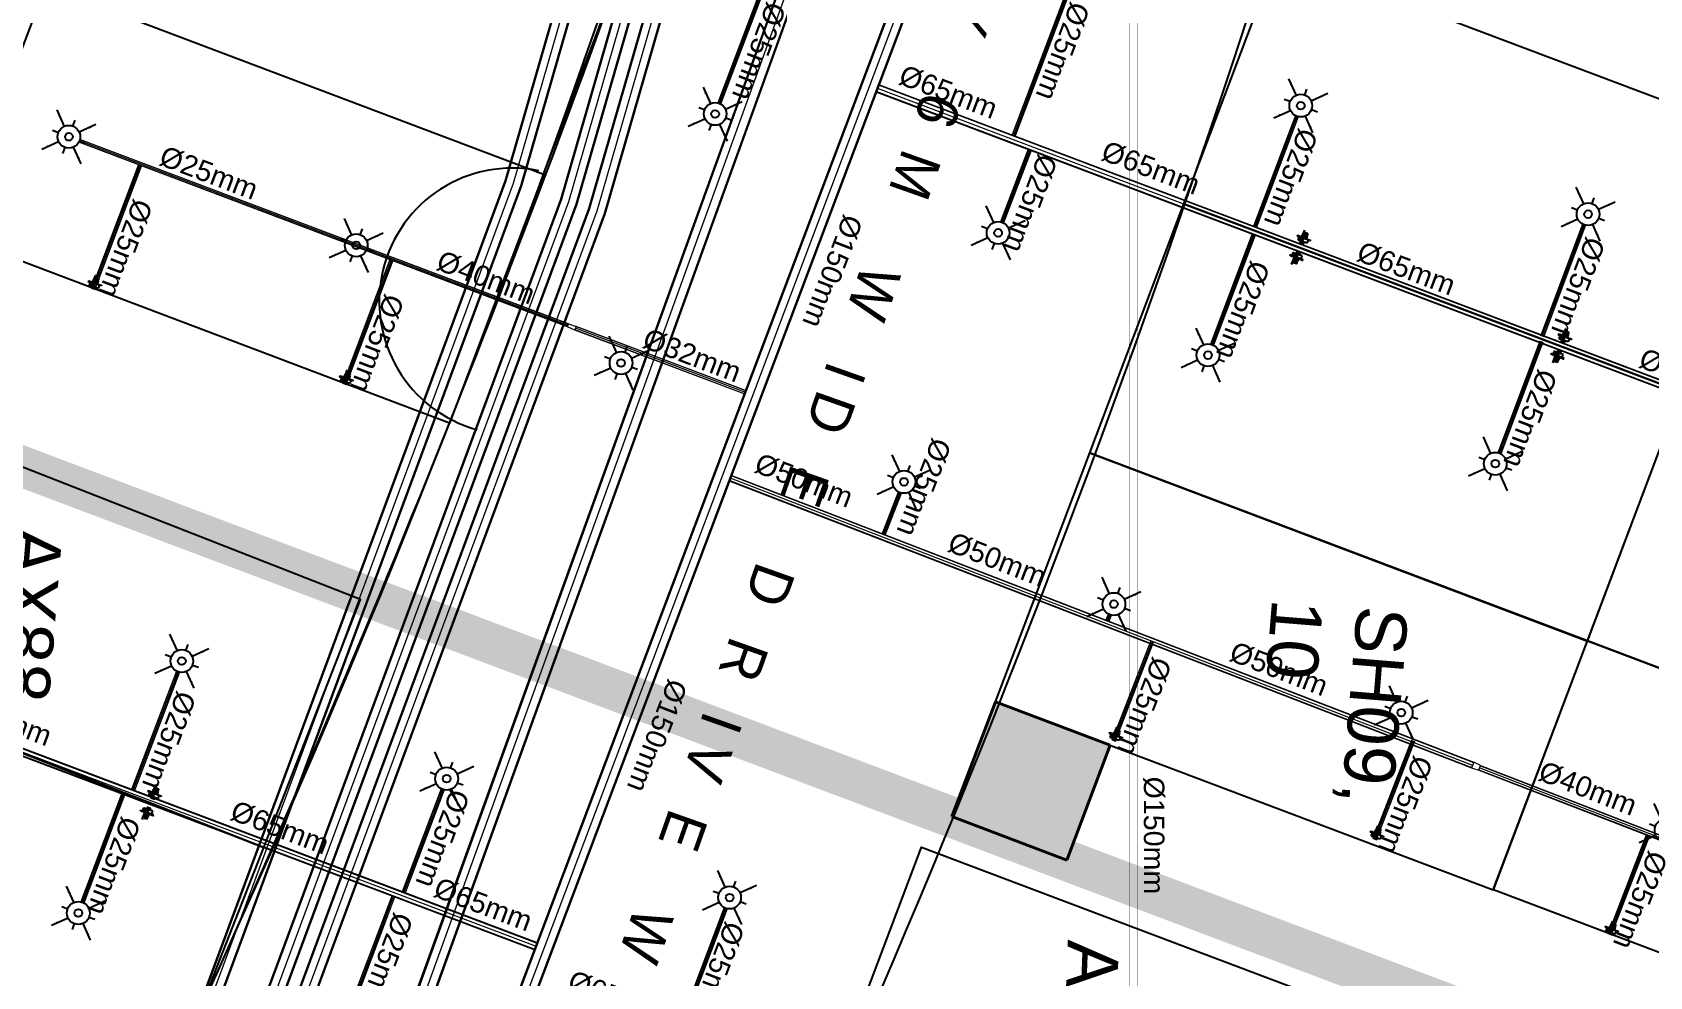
# Model space of a CAD drawing. Header units: inches. Extents: x 257070 to 799932, y -17980 to 269260.
# Drawn here: x 290847 to 306645, y 90277 to 99499 of the extents above; entities that cross this region are included whole.
import ezdxf

# ---------------------------------------------------------------- set-up
doc = ezdxf.new("R2010")
doc.units = ezdxf.units.IN
doc.header["$MEASUREMENT"] = 0
doc.linetypes.add('Basement 1floor plan$0$CENTERX2', pattern=[4, 2.5, -0.5, 0.5, -0.5])
doc.layers.add('0-AES-F-HYDRANT PIPE', color=7, linetype='Continuous', lineweight=15, true_color=0xf57247)
for name, color, linetype in [('0-AES-F-SPRINKLER', 10, 'Continuous'), ('0-aes-water curtan pipe', 200, 'Continuous'), ('basement1_AP$0$A-_ROAD----_E-_-', 2, 'Continuous'), ('RETAIL', 40, 'Continuous')]:
    doc.layers.add(name, color=color, linetype=linetype)
for name, color, linetype, lineweight in [('0-AES-F-SPRINKLER PIPE', 10, 'Continuous', 15), ('E--CONCRETE-4', 4, 'Continuous', 40), ('E--CONCRETE-SHADE', 253, 'Continuous', 20), ('M--TILING-2', 252, 'Continuous', 18), ('TEXT', 7, 'Continuous', 0)]:
    doc.layers.add(name, color=color, linetype=linetype, lineweight=lineweight)
doc.layers.add('A', color=7, linetype='Continuous', true_color=0x469d8b)
doc.layers.add('CORE -E', color=7, linetype='Continuous', true_color=0x642d8b)
doc.styles.get("Standard").update_dxf_attribs({"font": 'arial.ttf'})
doc.styles.add('TEXT style 175', font='GOTHIC.TTF')
doc.dimstyles.new('ISO-25', dxfattribs={"dimtxt": 2.5, "dimasz": 2.5, "dimexe": 1.25, "dimexo": 0.625, "dimtad": 1, "dimtxsty": 'Standard', "dimcen": 2.5, "dimadec": 0, "dimazin": 0, "dimtfac": 1, "dimtmove": 0, "dimatfit": 3, "dimfxl": 1, "dimarcsym": 0})

# ---------------------------------------------------------------- blocks, each defined once
blk = doc.blocks.new('car park std')
at = {"layer": 'RETAIL', "color": 8}
blk.add_lwpolyline([(-240433, 1144926), (-237857, 1144574), (-237152, 1149726), (-239728, 1150078)], close=True, dxfattribs=at)
blk = doc.blocks.new('car park sahara')
at = {"layer": 'RETAIL', "color": 8}
blk.add_lwpolyline([(-92316, 1173794), (-89740, 1173441), (-89035, 1178593), (-91611, 1178946)], close=True, dxfattribs=at)
blk = doc.blocks.new('axa parking')
at = {"layer": 'RETAIL', "color": 8}
blk.add_lwpolyline([(-98837, 1157627), (-96237, 1157627), (-96237, 1162827), (-98837, 1162827)], close=True, dxfattribs=at)
blk = doc.blocks.new('A$C3CA070F1')
at = {"layer": '0-AES-F-SPRINKLER'}
h = blk.add_hatch(dxfattribs=at)
h.set_pattern_fill('ANSI31', color=3, scale=0.196883, angle=-34.2335, style=0)
h.set_pattern_definition([(100.766483, (49937.1607, 174049.7081), (1.474466316, 0.280375668), [])])
edge = h.paths.add_edge_path()
edge.add_line((-1, 85), (-1, 84))
edge.add_line((-1, 84), (-6, 84))
edge.add_ellipse((-7, 82), major_axis=(-1.42, -0.27), ratio=1, start_angle=257, end_angle=315)
edge.add_line((-8, 83), (-15, 72))
edge.add_ellipse((-12, 70), major_axis=(-4.25, -0.81), ratio=1, start_angle=-45, end_angle=45)
edge.add_line((-14, 66), (14, 47))
edge.add_line((14, 47), (13, 46))
edge.add_line((13, 46), (-15, 65))
edge.add_ellipse((-12, 70), major_axis=(-5.52, -1.05), ratio=1, start_angle=-45, end_angle=45, ccw=False)
edge.add_line((-16, 73), (-9, 84))
edge.add_ellipse((-7, 82), major_axis=(-2.69, -0.51), ratio=1, start_angle=257, end_angle=315, ccw=False)
edge.add_line((-6, 85), (-1, 85))
h = blk.add_hatch(dxfattribs=at)
h.set_pattern_fill('ANSI31', color=3, scale=0.196883, angle=-124.2335, style=0)
h.set_pattern_definition([(190.766483, (49937.1607, 174049.7081), (-0.280375668, 1.474466316), [])])
edge = h.paths.add_edge_path()
edge.add_line((-1, 54), (7, 48))
edge.add_line((7, 48), (8, 49))
edge.add_line((8, 49), (0, 55))
edge.add_ellipse((-2, 52), major_axis=(-0.69, 3.63), ratio=1, start_angle=315, end_angle=405)
edge.add_line((-6, 54), (-14, 41))
edge.add_ellipse((-11, 39), major_axis=(-0.69, 3.63), ratio=1, start_angle=45, end_angle=135)
edge.add_line((-13, 36), (-9, 33))
edge.add_ellipse((-10, 32), major_axis=(-0.27, 1.42), ratio=1, start_angle=225, end_angle=315, ccw=False)
edge.add_line((-9, 31), (-10, 30))
edge.add_line((-10, 30), (-8, 29))
edge.add_line((-8, 29), (-7, 30))
edge.add_ellipse((-10, 32), major_axis=(-3.3, -0.63), ratio=1, start_angle=135, end_angle=225)
edge.add_line((-8, 35), (-12, 38))
edge.add_ellipse((-11, 39), major_axis=(-1.75, -0.33), ratio=1, start_angle=-45, end_angle=45, ccw=False)
edge.add_line((-13, 40), (-4, 53))
edge.add_ellipse((-2, 52), major_axis=(-1.75, -0.33), ratio=1, start_angle=225, end_angle=315, ccw=False)
at = {"layer": '0-AES-F-SPRINKLER', "color": 3}
for p, q in [((-98, 39), (-97, 43)), ((-98, 38), (-98, 39)), ((-98, 39), (-98, 39)), ((-98, 39), (-98, 39)), ((-98, 37), (-98, 38)), ((-98, 38), (-98, 38)), ((-98, 38), (-98, 38)), ((-98, 38), (-98, 38)), ((-98, 38), (-98, 38)), ((-98, 38), (-98, 38)), ((-98, 38), (-98, 38)), ((-98, 38), (-98, 38)), ((-98, 38), (-98, 38)), ((-98, 38), (-98, 38)), ((-96, 37), (-98, 37)), ((-98, 37), (-98, 37)), ((-98, 37), (-98, 37)), ((-98, 37), (-98, 37)), ((-98, 37), (-98, 37)), ((-98, 37), (-98, 37)), ((-98, 37), (-98, 37)), ((-98, 37), (-98, 37)), ((-98, 37), (-98, 37)), ((-98, 37), (-98, 37)), ((-98, 37), (-98, 37)), ((-98, 37), (-98, 37)), ((-98, 37), (-98, 37)), ((-98, 37), (-98, 37)), ((-98, 37), (-98, 37)), ((-98, 37), (-98, 37)), ((-98, 37), (-98, 37)), ((-97, 37), (-98, 37)), ((-98, 37), (-98, 37)), ((-98, 37), (-98, 37)), ((-98, 37), (-98, 37)), ((-98, 37), (-98, 37)), ((-98, 37), (-98, 37)), ((-98, 37), (-98, 37)), ((-98, 37), (-98, 37)), ((-98, 37), (-98, 37)), ((-98, 37), (-98, 37)), ((-98, 37), (-98, 37)), ((-98, 37), (-98, 37)), ((-98, 37), (-98, 37)), ((-98, 37), (-98, 37)), ((-97, 45), (-79, 71)), ((-96, 40), (-97, 40)), ((-97, 40), (-97, 40)), ((-97, 40), (-97, 40)), ((-97, 40), (-97, 39)), ((-97, 39), (-97, 39)), ((-97, 39), (-97, 39)), ((-97, 39), (-97, 39)), ((-97, 39), (-97, 39)), ((-97, 39), (-97, 39)), ((-97, 39), (-97, 39)), ((-97, 39), (-97, 39)), ((-97, 39), (-97, 38)), ((-97, 38), (-97, 38)), ((-97, 38), (-97, 38)), ((-97, 38), (-97, 38)), ((-97, 38), (-97, 38)), ((-97, 38), (-97, 38)), ((-97, 38), (-97, 38)), ((-97, 38), (-97, 38)), ((-97, 38), (-97, 38)), ((-97, 38), (-97, 38)), ((-97, 38), (-97, 38)), ((-97, 38), (-97, 37)), ((-97, 37), (-97, 37)), ((-97, 37), (-97, 37)), ((-97, 37), (-97, 37)), ((-95, 46), (-96, 42)), ((-96, 42), (-96, 42)), ((-96, 42), (-96, 41)), ((-96, 41), (-96, 41)), ((-96, 41), (-96, 41)), ((-96, 41), (-96, 41)), ((-96, 41), (-96, 41)), ((-96, 41), (-96, 41)), ((-96, 41), (-96, 41)), ((-96, 41), (-96, 41)), ((-96, 41), (-96, 41)), ((-96, 41), (-96, 40)), ((-96, 40), (-96, 40)), ((-96, 40), (-96, 40)), ((-96, 40), (-96, 40)), ((-96, 40), (-96, 40)), ((-95, 37), (-96, 37)), ((-96, 37), (-96, 37)), ((-96, 37), (-96, 37)), ((-96, 37), (-96, 37)), ((-96, 37), (-96, 37)), ((-94, 38), (-95, 38)), ((-95, 38), (-95, 38)), ((-95, 38), (-95, 38)), ((-95, 38), (-95, 38)), ((-95, 38), (-95, 38)), ((-95, 38), (-95, 38)), ((-95, 38), (-95, 38)), ((-95, 38), (-95, 38)), ((-95, 38), (-95, 38)), ((-95, 38), (-95, 37)), ((-95, 37), (-95, 37)), ((-95, 37), (-95, 37)), ((-95, 37), (-95, 37)), ((-95, 37), (-95, 37)), ((-95, 37), (-95, 37)), ((-95, 37), (-95, 37)), ((-95, 37), (-95, 37)), ((-95, 37), (-95, 37)), ((-95, 37), (-95, 37)), ((-95, 37), (-95, 37)), ((-95, 37), (-95, 37)), ((-95, 37), (-95, 37)), ((-95, 37), (-95, 37)), ((-95, 37), (-95, 37)), ((-95, 37), (-95, 37)), ((-95, 37), (-95, 37)), ((-94, 88), (-93, 90)), ((-72, 73), (-94, 88)), ((-94, 43), (-94, 48)), ((-93, 43), (-94, 43)), ((-94, 43), (-94, 43)), ((-94, 43), (-94, 43)), ((-94, 43), (-94, 43)), ((-94, 43), (-94, 43)), ((-94, 43), (-94, 41)), ((-94, 43), (-94, 43)), ((-94, 43), (-94, 43)), ((-94, 43), (-94, 43)), ((-94, 43), (-94, 43)), ((-94, 43), (-94, 43)), ((-94, 43), (-94, 43)), ((-94, 43), (-94, 43)), ((-94, 43), (-94, 43)), ((-94, 43), (-94, 43)), ((-94, 43), (-94, 43)), ((-94, 43), (-94, 43)), ((-94, 41), (-94, 41)), ((-94, 41), (-94, 41)), ((-94, 41), (-94, 41)), ((-94, 41), (-94, 41)), ((-94, 41), (-94, 41)), ((-94, 41), (-94, 41)), ((-94, 41), (-94, 41)), ((-94, 41), (-94, 40)), ((-94, 40), (-94, 40)), ((-94, 40), (-94, 40)), ((-94, 40), (-94, 40)), ((-94, 40), (-94, 40)), ((-94, 40), (-94, 40)), ((-94, 40), (-94, 40)), ((-94, 40), (-94, 40)), ((-94, 40), (-94, 39)), ((-94, 39), (-94, 39)), ((-94, 39), (-94, 39)), ((-94, 39), (-94, 39)), ((-94, 39), (-94, 39)), ((-94, 39), (-94, 39)), ((-94, 39), (-94, 39)), ((-94, 39), (-94, 39)), ((-94, 39), (-94, 38)), ((-93, 90), (-59, 67)), ((-93, 47), (-93, 49)), ((-91, 47), (-93, 43)), ((-93, 46), (-93, 47)), ((-92, 46), (-93, 46)), ((-93, 46), (-93, 46)), ((-93, 46), (-93, 46)), ((-93, 46), (-93, 46)), ((-93, 46), (-93, 46)), ((-93, 46), (-93, 46)), ((-93, 46), (-93, 46)), ((-93, 46), (-93, 46)), ((-93, 46), (-93, 46)), ((-93, 46), (-93, 46)), ((-93, 46), (-93, 46)), ((-93, 46), (-93, 46)), ((-93, 46), (-93, 46)), ((-93, 46), (-93, 46)), ((-93, 46), (-93, 46)), ((-93, 46), (-93, 46)), ((-93, 46), (-93, 46)), ((-93, 46), (-93, 46)), ((-93, 46), (-93, 46)), ((-93, 46), (-93, 46)), ((-91, 42), (-93, 43)), ((-93, 43), (-93, 43)), ((-93, 43), (-93, 43)), ((-93, 43), (-93, 43)), ((-93, 43), (-93, 43)), ((-93, 43), (-93, 43)), ((-93, 43), (-93, 43)), ((-93, 43), (-93, 43)), ((-93, 43), (-93, 43)), ((-93, 43), (-93, 43)), ((-93, 43), (-93, 43)), ((-93, 43), (-93, 43)), ((-93, 43), (-93, 43)), ((-93, 43), (-93, 43)), ((-93, 43), (-93, 43)), ((-93, 43), (-93, 43)), ((-93, 43), (-93, 43)), ((-93, 43), (-93, 43)), ((-93, 43), (-93, 43)), ((-93, 43), (-93, 43)), ((-93, 43), (-93, 43)), ((-93, 43), (-93, 43)), ((-93, 43), (-93, 43)), ((-85, 66), (-92, 55)), ((-90, 50), (-92, 46)), ((-92, 46), (-92, 46)), ((-92, 46), (-92, 46)), ((-92, 46), (-92, 46)), ((-92, 46), (-92, 46)), ((-92, 46), (-92, 46)), ((-90, 47), (-91, 47)), ((-90, 43), (-91, 42)), ((-91, 42), (-91, 42)), ((-91, 42), (-91, 42)), ((-91, 42), (-91, 42)), ((-91, 42), (-91, 42)), ((-91, 42), (-91, 42)), ((-91, 42), (-91, 42)), ((-91, 42), (-91, 42)), ((-91, 42), (-91, 42)), ((-91, 42), (-91, 42)), ((-91, 42), (-91, 42)), ((-91, 42), (-91, 42)), ((-91, 42), (-91, 42)), ((-91, 42), (-91, 42)), ((-91, 42), (-91, 42)), ((-91, 42), (-91, 42)), ((-88, 57), (-90, 49)), ((-89, 54), (-90, 51)), ((-90, 50), (-90, 50)), ((-88, 47), (-90, 43)), ((-90, 47), (-88, 47)), ((-90, 43), (-90, 43)), ((-90, 43), (-90, 43)), ((-90, 43), (-90, 43)), ((-89, 55), (-89, 55)), ((-88, 46), (-88, 47)), ((-87, 59), (-87, 59)), ((-87, 59), (-87, 59)), ((-86, 57), (-87, 49)), ((-87, 49), (-83, 28)), ((-85, 58), (-85, 58)), ((-77, 43), (-85, 49)), ((-83, 28), (-60, 9)), ((-77, 70), (-82, 63)), ((-80, 66), (-82, 67)), ((-45, 31), (-81, -23)), ((-78, 63), (-80, 65)), ((-79, 71), (-77, 70)), ((-71, 26), (-79, 31)), ((-57, 13), (-79, 28)), ((-70, 64), (-78, 63)), ((-78, -29), (-40, 27)), ((-69, 55), (-75, 59)), ((-66, 54), (-74, 42)), ((-74, 42), (-71, 26)), ((-73, 44), (-71, 43)), ((-69, 47), (-72, 43)), ((-71, 43), (-70, 43)), ((-71, 26), (-55, 15)), ((-70, 43), (-66, 49)), ((-66, 50), (-68, 52)), ((-61, 65), (-67, 69)), ((-62, 66), (-67, 65)), ((-50, 57), (-66, 54)), ((-66, 49), (-66, 50)), ((-47, 28), (-63, 40)), ((-59, 67), (-61, 65)), ((-57, 67), (-60, 66)), ((-60, 44), (-42, 32)), ((-50, 57), (-58, 62)), ((-19, 46), (-57, 67)), ((-17, 37), (-55, 63)), ((-29, 42), (-50, 57)), ((-13, 9), (-45, 31)), ((-36, 42), (-44, 30)), ((-43, 33), (-35, 46)), ((-39, -30), (-13, 9)), ((-37, 25), (-28, 38)), ((-35, 41), (-36, 42)), ((-32, 32), (-35, 39)), ((-30, 52), (-16, 73)), ((-29, 20), (-17, 37)), ((-28, 38), (-26, 40)), ((-21, 32), (-28, 37)), ((-23, 16), (-12, 33)), ((-1, 26), (-23, -9)), ((-22, 15), (-12, 31)), ((-9, 32), (-21, 14)), ((2, 24), (-20, -11)), ((-20, -8), (-1, 22)), ((-17, 37), (-19, 46)), ((-19, 13), (-10, 29)), ((-7, 30), (-18, 12)), ((-17, 37), (-17, 37)), ((4, 22), (-17, -13)), ((-17, -10), (1, 20)), ((-16, 73), (-9, 84)), ((-16, 11), (-7, 27)), ((-8, 83), (-15, 72)), ((13, 46), (-15, 65)), ((-4, 28), (-15, 10)), ((-1, 84), (-14, 66)), ((-14, 66), (14, 47)), ((-6, 54), (-14, 41)), ((-12, 33), (-14, 33)), ((-14, -15), (7, 20)), ((-14, -12), (4, 18)), ((-13, 40), (-4, 53)), ((-13, 36), (-9, 33)), ((-13, 9), (-4, 24)), ((-2, 34), (-12, 41)), ((-8, 35), (-12, 38)), ((-12, 31), (-12, 33)), ((-9, 32), (-12, 31)), ((7, 16), (-11, -13)), ((-10, 29), (-9, 32)), ((-9, 31), (-10, 30)), ((-7, 30), (-10, 29)), ((-10, 30), (-8, 29)), ((9, 17), (-10, -14)), ((-9, -13), (9, 13)), ((-8, 29), (-7, 30)), ((8, 49), (-7, 27)), ((-7, 27), (-7, 30)), ((-4, 28), (-7, 27)), ((-6, 85), (-1, 85)), ((-1, 84), (-6, 84)), ((5, 44), (-5, 51)), ((-4, 24), (-4, 28)), ((-1, 26), (-4, 24)), ((-1, 85), (-1, 84)), ((-1, 54), (7, 48)), ((13, 46), (-1, 25)), ((-1, 22), (-1, 26)), ((2, 24), (-1, 22)), ((8, 49), (0, 55)), ((1, 20), (2, 24)), ((4, 22), (1, 20)), ((4, 18), (4, 22)), ((7, 20), (4, 18)), ((7, 48), (8, 49)), ((7, 16), (7, 20)), ((9, 17), (7, 16)), ((9, 15), (9, 17)), ((14, 47), (13, 46)), ((-82, -25), (-80, -30)), ((-80, -30), (-78, -29)), ((-66, -11), (-39, -30)), ((-23, -7), (-23, -9)), ((-23, -9), (-20, -8)), ((-20, -8), (-20, -11)), ((-20, -11), (-17, -10)), ((-17, -10), (-17, -13)), ((-17, -13), (-14, -12)), ((-14, -12), (-14, -15)), ((-14, -15), (-11, -13)), ((-11, -13), (-11, -14)), ((-11, -14), (-11, -14))]:
    blk.add_line(p, q, dxfattribs=at)
for centre, major_axis, start_param, end_param in [((-95, 43), (-0.41, 2.13), 0.784914, 1.034983), ((-95, 43), (-2.74, -0.52), -0.560204, -0.324923), ((-93, 46), (-0.51, 2.68), 0.787914, 1.247507), ((-93, 48), (-1.75, -0.33), -0.775969, -0.160442), ((-91, 54), (-0.29, 1.52), 0.785398, 2.356194), ((-92, 49), (-0.33, 1.74), 0.791774, 1.412986), ((-89, 55), (-0.103, 0.54), 0.916881, 1.969618), ((-93, 51), (-3.09, -0.59), 2.526084, 2.789089), ((-95, 50), (-5.72, -1.09), 2.374727, 2.798549), ((-91, 55), (-0.33, 1.74), 4.197625, 4.773282), ((-84, 57), (-3.79, -0.72), -0.784768, -0.363877), ((-93, 50), (-5.72, -1.09), 2.377207, 2.798549), ((-80, 54), (-1.57, 8.26), 0.010205, 0.785398), ((-84, 56), (-0.35, 1.85), 0.785501, 1.132999), ((-83, 65), (-1.52, -0.29), 3.926991, 5.497787), ((-80, 54), (-5.9, -1.12), 4.155645, 5.497787), ((-80, 54), (-8.26, -1.57), 4.155621, 4.722594), ((-75, 68), (-8.26, -1.57), 1.014052, 3.151797), ((-75, 63), (-2.79, -0.53), -0.113999, 0.093951), ((-75, 68), (-1.12, 5.9), 2.584882, 5.497787), ((-75, 46), (-0.53, 2.79), 2.356194, 3.926991), ((-75, 68), (-1.57, 8.26), 4.722594, 5.497787), ((-70, 53), (-2.79, -0.53), 2.356194, 3.926991), ((-65, 44), (-3.72, -0.71), -0.403281, 1.321745), ((-65, 44), (-0.71, 3.72), 4.96144, 6.686466), ((-65, 37), (-0.56, 2.96), 5.497794, 6.034125), ((-59, 47), (-2.96, -0.56), 0.24906, 0.785391), ((-60, 60), (-2.83, -0.54), 3.926991, 4.712389), ((-33, 40), (-0.45, 2.36), 0.803442, 1.867502), ((-30, 39), (-2.79, -0.53), 2.356194, 3.926991), ((-24, 39), (-0.53, 2.79), 5.497787, 7.068583), ((-12, 70), (-5.52, -1.05), -0.785398, 0.785398), ((-15, 35), (-0.54, 2.83), 0.785398, 3.403392), ((-12, 70), (-4.25, -0.81), -0.785398, 0.785398), ((-11, 39), (-0.69, 3.63), 0.785398, 2.356194), ((-11, 39), (-1.75, -0.33), -0.785398, 0.785398), ((-7, 82), (-2.69, -0.51), 4.485496, 5.497787), ((-10, 32), (-0.27, 1.42), 3.926991, 5.497787), ((-7, 82), (-1.42, -0.27), 4.485496, 5.497787), ((-10, 32), (-3.3, -0.63), 2.356194, 3.926991), ((-2, 52), (-0.69, 3.63), 5.497787, 7.068583), ((-2, 52), (-1.75, -0.33), 3.926991, 5.497787), ((6, 14), (-0.54, 2.83), 3.926991, 4.712389), ((-79, -24), (-0.51, 2.69), 0.785398, 1.797689), ((-11, -11), (-2.83, -0.54), 1.570796, 2.356194)]:
    blk.add_ellipse(centre, major_axis=major_axis, ratio=1, start_param=start_param, end_param=end_param, dxfattribs=at)
at = {"layer": '0-AES-F-SPRINKLER', "color": 3, "extrusion": (0, 0, -1)}
for centre, major_axis, start_param, end_param in [((-86, 47), (-0.53, 2.79), -0.113999, 0.785398), ((-77, 34), (-0.54, 2.83), 3.926991, 4.712389)]:
    blk.add_ellipse(centre, major_axis=major_axis, ratio=1, start_param=start_param, end_param=end_param, dxfattribs=at)
blk = doc.blocks.new('*U761')
at = {"layer": '0-AES-F-SPRINKLER PIPE', "color": 200, "lineweight": 30, "const_width": 2.67}
for points in [[(-1770300, 105094), (-1770300, -19030)], [(-1770220, 105094), (-1770220, -19030)]]:
    blk.add_lwpolyline(points, dxfattribs=at)
at = {"layer": '0-AES-F-SPRINKLER PIPE', "color": 252, "lineweight": 30, "const_width": 2.67}
blk.add_lwpolyline([(-1770260, 105094), (-1770260, -19030)], dxfattribs=at)
blk = doc.blocks.new('*U603')
at = {"layer": '0-AES-F-SPRINKLER'}
for p, q in [((171672, 56809), (171672, 56871)), ((171562, 56699), (171500, 56699)), ((171672, 56588), (171672, 56526)), ((171783, 56699), (171845, 56699))]:
    blk.add_line(p, q, dxfattribs=at)
for radius in [111, 37.8]:
    blk.add_circle((171672, 56699), radius, dxfattribs=at)
at = {"layer": '0-AES-F-SPRINKLER PIPE'}
for points, override in [([(171468, 56903), (171594, 56777)], {"dimasz": 70, "dimtad": 0, "dimfxl": 13, "dimarcsym": 1}), ([(171877, 56903), (171751, 56777)], {"dimasz": 70, "dimtad": 0, "dimfxl": 13, "dimarcsym": 1}), ([(171468, 56494), (171594, 56620)], {"dimasz": 70, "dimtad": 0, "dimfxl": 13, "dimarcsym": 1}), ([(171877, 56494), (171751, 56620)], {"dimasz": 70, "dimgap": 0.625, "dimtad": 0, "dimfxl": 13, "dimarcsym": 1})]:
    blk.add_leader(points, dimstyle='ISO-25', override=override, dxfattribs=at)

msp = doc.modelspace()

# ---------------------------------------------------------------- hatches: boundary and pattern name
at = {"layer": 'E--CONCRETE-SHADE', "ltscale": 3.5}
h = msp.add_hatch(color=8, dxfattribs=at)
h.dxf.hatch_style = 1
h.paths.add_polyline_path([(301376.9, 92538), (300254.3, 92962.1), (299830.2, 91839.6), (300952.8, 91415.4)])

# ---------------------------------------------------------------- linework, layer by layer
at = {"layer": '0-AES-F-HYDRANT PIPE', "ltscale": 1000, "elevation": 0}
for points in [[(298555.3, 199244.9), (306286.9, 191516.7), (303665.6, 186665), (303011.8, 184654.3), (302354.2, 181788.6), (300911.8, 172160.2), (299809.1, 165298.3), (300846.6, 157326.1), (304586, 129961.1), (302207.6, 112262.3), (301265.2, 108100.9), (289058.1, 74315.1), (287799.1, 71124.9), (293802.5, 51995.4), (294242.1, 50433.9), (302061.8, 35081.1), (313355.9, 25400), (316468.5, 29112.6)], [(298560, 199254.3), (306299.3, 191518.5), (303674.8, 186661.1), (303021.5, 184651.6), (302364.1, 181786.7), (300921.7, 172158.6), (299819.3, 165298.1), (300856.5, 157327.4), (304596.1, 129961.1), (302217.5, 112260.5), (301274.8, 108098.1), (289067.5, 74311.6), (287809.7, 71124.6), (293812.1, 51998.3), (294251.5, 50437.6), (302069.9, 35087.4), (313354.7, 25414.2), (316460.8, 29119.1)], [(298513.6, 199173.1), (306187.8, 191502.2), (303591.5, 186696.8), (302934.4, 184675.7), (302275.3, 181803.5), (300832.5, 172172.5), (299728, 165299.5), (300767, 157315.5), (304505, 129961), (302128.5, 112276.5), (301188, 108123.5), (288983, 74343.5), (287714, 71128), (293725.5, 51972.5), (294167, 50404.5), (301997.5, 35030.5), (313365.2, 25286.2), (316530, 29061.1)]]:
    msp.add_lwpolyline(points, dxfattribs=at)
for points in [[(298474.8, 199091.3), (306082.6, 191486.8), (303512.8, 186730.5), (302852.1, 184698.5), (302191.5, 181819.4), (300748.2, 172185.6), (299641.8, 165300.8), (300682.5, 157304.2), (304419, 129960.9), (302044.5, 112291.6), (301106, 108147.5), (288903.2, 74373.6), (287630.1, 71147.7, 0.1716515), (287628.9, 71114.4), (293643.8, 51948.2), (294087.2, 50373.3), (301929.2, 34976.8), (313375.2, 25165.4), (316595.3, 29006.3)], [(298479.3, 199101), (306095, 191488.6), (303522, 186726.5), (302861.8, 184695.8), (302201.3, 181817.5), (300758.2, 172184), (299652, 165300.6), (300692.4, 157305.6), (304429.1, 129960.9), (302054.4, 112289.8), (301115.7, 108144.7), (288912.6, 74370.1), (287639.4, 71144, 0.1716515), (287638.5, 71117.4), (293653.4, 51951), (294096.6, 50377), (301937.2, 34983.1), (313374, 25179.6), (316587.7, 29012.7)]]:
    msp.add_lwpolyline(points, format="xyb", dxfattribs=at)
at = {"layer": '0-AES-F-SPRINKLER PIPE', "ltscale": 1000}
for p, q in [((299094.4, 98915.8, 0), (308906.3, 95209.4, 0)), ((299096.6, 98921.4, 0), (308908.5, 95215, 0)), ((299108, 98951.8, 0), (308920, 95245.4, 0)), ((299119.5, 98982.2, 0), (308931.4, 95275.9, 0)), ((299121.6, 98987.8, 0), (308933.6, 95281.5, 0)), ((297659.2, 95116.3, 0), (304905, 92315.2, 0)), ((297661, 95121, 0), (304906.8, 92319.9, 0)), ((297669.8, 95144.4, 0), (304915.8, 92343.2, 0)), ((297678.7, 95167.8, 0), (304924.8, 92366.5, 0)), ((297680.4, 95172.4, 0), (304926.6, 92371.2, 0)), ((304976.8, 92293.9, 0), (307507.7, 91315.5, 0)), ((304978.3, 92297.6, 0), (307509.2, 91319.2, 0)), ((304985.5, 92316.2, 0), (307516.4, 91337.8, 0)), ((304992.7, 92334.9, 0), (307523.6, 91356.5, 0)), ((304994.1, 92338.6, 0), (307525, 91360.2, 0))]:
    msp.add_line(p, q, dxfattribs=at)
at = {"layer": '0-AES-F-SPRINKLER PIPE', "ltscale": 1000, "elevation": 0}
for points in [[(289126.3, 192085.8), (288892.4, 189012.2), (299939.2, 183952.1), (296721.1, 166590), (300367.4, 141377.4), (302186.3, 130501.8), (300655.7, 116050.1), (295462.4, 98048.7), (289389.9, 81684.3), (287942.3, 76540.8), (287213.4, 74309), (286528.6, 71911.2), (293470.3, 49877.4), (301142.3, 34501.9), (313279.8, 24504.4)], [(289136.3, 192085), (288902.9, 189018.4), (299950.5, 183957.9), (296731.2, 166589.8), (300377.3, 141379), (302196.4, 130502.1), (300665.5, 116048.2), (295471.9, 98045.6), (289399.4, 81681.2), (287951.9, 76537.9), (287222.9, 74306.1), (286539, 71911.3), (293479.6, 49881.2), (301150.3, 34508.3), (313286.2, 24512.2)], [(289211, 192079.3), (288981.7, 189064.8), (300034.9, 184001.7), (296807.2, 166588.3), (300451.4, 141390.5), (302272.1, 130504.4), (300739.4, 116033.7), (295543.2, 98022.1), (289470.8, 81658), (288023.6, 76516.1), (287294.6, 74284.1), (286617.3, 71912.4), (293549.3, 49909.4), (301210.2, 34556), (313333.5, 24570.3)], [(289285.8, 192073.6), (289060.4, 189111.2), (300119.3, 184045.6), (296883.2, 166586.8), (300525.5, 141402.1), (302347.8, 130506.7), (300813.3, 116019.3), (295614.5, 97998.6), (289542.1, 81634.7), (288095.4, 76494.2), (287366.4, 74262.2), (286695.6, 71913.4), (293619.1, 49937.5), (301270.2, 34603.8), (313380.9, 24628.5)], [(289295.8, 192072.9), (289070.9, 189117.4), (300130.5, 184051.4), (296893.4, 166586.6), (300535.4, 141403.6), (302357.8, 130507), (300823.1, 116017.3), (295624, 97995.5), (289551.6, 81631.6), (288105, 76491.3), (287375.9, 74259.2), (286706.1, 71913.6), (293628.4, 49941.3), (301278.2, 34610.2), (313387.2, 24636.3)], [(300709.4, 184096.5), (297461.8, 166575.3), (301089.7, 141490.1), (302923.8, 130524), (301375.8, 115909.2), (296157.2, 97819.9), (290085.5, 81457.8), (288873.8, 77152.4)], [(300718.8, 184092.3), (297471.9, 166575.1), (301099.6, 141491.6), (302933.8, 130524.3), (301385.7, 115907.3), (296166.7, 97816.8), (290095, 81454.7), (288879.3, 77135)], [(300529.4, 184003), (297299.7, 166578.5), (300931.6, 141465.4), (302762.3, 130519.1), (301218.2, 115940.1), (296005.1, 97870), (289933.2, 81507.4), (288706.5, 77151)], [(300538.7, 183998.7), (297309.8, 166578.3), (300941.5, 141466.9), (302772.4, 130519.4), (301228, 115938.1), (296014.7, 97866.9), (289942.7, 81504.3), (288711.9, 77133.6)], [(300623.1, 184042.6), (297385.8, 166576.8), (301015.6, 141478.5), (302848.1, 130521.7), (301301.9, 115923.7), (296085.9, 97843.4), (290014.1, 81481), (288795.5, 77151.2)], [(298004.3, 100034.8), (297541.5, 98809.6)], [(298007.1, 100033.7), (297544.5, 98808.9)], [(298018.8, 100029.3), (297556.4, 98805.1)], [(298030.5, 100024.9), (297567.8, 98800)], [(298033.3, 100023.8), (297570.5, 98798.6)], [(300956, 99920.6), (300418.6, 98497.9)], [(300958.7, 99919.2), (300421.4, 98496.8)], [(300970.1, 99914.1), (300433.1, 98492.4)], [(300982.1, 99910.3), (300444.8, 98488)], [(300985, 99909.6), (300447.6, 98486.9)], [(303184.3, 98685.5), (302777, 97607.1)], [(303187, 98684.1), (302779.8, 97606)], [(303198.4, 98679), (302791.5, 97601.6)], [(303210.4, 98675.2), (302803.2, 97597.2)], [(303213.3, 98674.5), (302806, 97596.1)], [(296074.7, 96622.2), (291301.7, 98425.1)], [(296075.8, 96625), (291303.1, 98427.8)], [(296080.2, 96636.7), (291308.2, 98439.3)], [(296084.6, 96648.4), (291311.9, 98451.2)], [(296085.7, 96651.2), (291312.6, 98454.1)], [(300573.2, 98357.2), (300305.5, 97648.4)], [(300576, 98356.1), (300308.4, 97647.7)], [(300587.7, 98351.7), (300320.4, 97643.9)], [(300599.4, 98347.3), (300331.8, 97638.8)], [(300602.2, 98346.2), (300334.5, 97637.4)], [(291883.5, 98208.6), (291427.7, 97001.9)], [(291886.3, 98207.5), (291430.6, 97001.2)], [(291898, 98203.1), (291442.5, 96997.5)], [(291909.7, 98198.7), (291454, 96992.4)], [(291912.5, 98197.6), (291456.7, 96991)], [(302762.2, 97530.3), (302355.5, 96453.9)], [(302765, 97529.3), (302358.5, 96453.2)], [(302776.7, 97524.9), (302370.4, 96449.4)], [(302788.4, 97520.4), (302381.9, 96444.3)], [(302791.2, 97519.4), (302384.5, 96442.9)], [(305990.8, 97625.4), (305578.3, 96533.4)], [(305993.5, 97623.9), (305581.1, 96532.3)], [(306004.9, 97618.9), (305592.8, 96527.9)], [(306016.8, 97615.1), (305604.5, 96523.5)], [(306019.8, 97614.4), (305607.3, 96522.4)], [(294340.1, 97280.2), (293884.3, 96073.5)], [(294342.9, 97279.1), (293887.2, 96072.8)], [(294354.6, 97274.7), (293899.2, 96069)], [(294366.3, 97270.3), (293910.6, 96063.9)], [(294369.1, 97269.2), (293913.3, 96062.5)], [(297798.9, 95967.1), (296145.1, 96591.8)], [(297799.9, 95970), (296146.2, 96594.6)], [(297805.6, 95984.9), (296151.9, 96609.6)], [(297811.3, 95999.9), (296157.5, 96624.6)], [(297812.3, 96002.7), (296158.6, 96627.4)], [(305573.7, 96483.8), (305162, 95393.8)], [(305576.5, 96482.7), (305164.9, 95393.1)], [(305588.2, 96478.3), (305176.9, 95389.3)], [(305599.9, 96473.9), (305188.3, 95384.2)], [(305602.7, 96472.8), (305191, 95382.8)], [(299148.4, 94598.5), (299308, 95011.3)], [(299151.2, 94597.4), (299310.7, 95009.9)], [(299162.9, 94592.9), (299322.1, 95004.7)], [(299174.5, 94588.4), (299334, 95000.9)], [(299177.3, 94587.3), (299336.9, 95000.1)], [(301333.7, 93753.7), (301358.4, 93817.5)], [(301336.5, 93752.6), (301361, 93816)], [(301348.2, 93748.1), (301372.4, 93810.9)], [(301359.8, 93743.6), (301384.4, 93807)], [(301362.6, 93742.5), (301387.3, 93806.3)], [(301399.3, 92590.3), (301771.4, 93552.9)], [(301402.1, 92589.2), (301774.2, 93551.8)], [(301413.7, 92584.7), (301785.8, 93547.3)], [(301425.4, 92580.2), (301797.5, 93542.8)], [(301428.2, 92579.1), (301800.3, 93541.7)], [(295748.1, 90538), (288515.5, 93270.1)], [(295750.2, 90543.6), (288517.6, 93275.7)], [(295761.7, 90574), (288529.1, 93306.1)], [(295773.2, 90604.4), (288540.5, 93336.5)], [(295775.3, 90610), (288542.7, 93342.1)], [(292254, 93261.3), (291817.3, 92105.1)], [(292256.7, 93259.9), (291820.1, 92104.1)], [(292268.1, 93254.8), (291831.8, 92099.7)], [(292280.1, 93251), (291843.5, 92095.2)], [(292283, 93250.3), (291846.3, 92094.2)], [(303949.3, 91627), (304321.5, 92589.6)], [(303952.1, 91626), (304324.3, 92588.5)], [(303963.8, 91621.5), (304335.9, 92584)], [(303975.5, 91616.9), (304347.6, 92579.5)], [(303978.3, 91615.9), (304350.4, 92578.4)], [(294841.2, 92112.3), (294461.2, 91106.4)], [(294843.8, 92110.8), (294464, 91105.4)], [(294855.3, 92105.8), (294475.7, 91100.9)], [(291719.2, 92059.9), (291321, 91005.8)], [(291722, 92058.8), (291324, 91005.1)], [(291733.7, 92054.4), (291335.9, 91001.3)], [(291745.4, 92050), (291347.3, 90996.3)], [(291748.2, 92048.9), (291350, 90994.8)], [(294867.2, 92102), (294487.4, 91096.5)], [(294870.2, 92101.3), (294490.2, 91095.5)], [(306243.1, 90697.9), (306615.2, 91660.5)], [(306245.9, 90696.9), (306618, 91659.4)], [(306257.5, 90692.4), (306629.6, 91654.9)], [(306269.2, 90687.8), (306641.3, 91650.4)], [(306272, 90686.8), (306644.1, 91649.3)], [(297605.1, 90951.1), (297135.7, 89708.2)], [(297607.8, 90949.6), (297138.5, 89707.1)], [(297619.3, 90944.6), (297150.2, 89702.7)], [(297631.2, 90940.8), (297161.9, 89698.3)], [(297634.1, 90940.1), (297164.7, 89697.3)]]:
    msp.add_lwpolyline(points, dxfattribs=at)
for points in [[(289695.4, 192040.5), (289492.7, 189366), (300852.7, 184162.4), (297592.4, 166572.7), (301217, 141509.9), (303053.8, 130527.9), (301502.8, 115884.4), (296279.7, 97779.6), (293101.2, 89214.1, 0.2926298), (293186.4, 89022.5), (316711.7, 79666.6), (330293.5, 83212.7), (345003.4, 88448.1), (345549.8, 86789.5)], [(289705.3, 192039.7), (289503.2, 189372.1), (300863.9, 184168.2), (297602.5, 166572.5), (301226.9, 141511.4), (303063.8, 130528.2), (301512.6, 115882.5), (296289.2, 97776.5), (293113.9, 89219.8, 0.2906855), (293199.1, 89028.2), (316712.4, 79677.1), (330290.6, 83222.2), (345009.7, 88461), (345559.3, 86792.7)], [(289779.5, 192034.1), (289581.3, 189418.2), (300948.2, 184211.4), (297678.5, 166571), (301301, 141523), (303139.5, 130530.5), (301586.5, 115868), (296360.5, 97753), (293209.8, 89262.4, 0.4074396), (293295, 89070.8), (316717.2, 79755.9), (330268.5, 83294), (345056.9, 88557.4), (345630.5, 86816.1)], [(289853.6, 192028.5), (289659.3, 189464.2), (301032.5, 184254.6), (297754.5, 166569.5), (301375.1, 141534.6), (303215.2, 130532.8), (301660.4, 115853.5), (296431.8, 97729.5), (293305.6, 89305, 0.4074396), (293390.8, 89113.4), (316722.1, 79834.7), (330246.4, 83365.8), (345104.1, 88653.9), (345701.8, 86839.6)], [(289863.6, 192027.7), (289669.8, 189470.4), (301043.8, 184260.4), (297764.6, 166569.3), (301385, 141536.1), (303225.2, 130533.1), (301670.2, 115851.6), (296441.3, 97726.4), (293318.4, 89310.7, 0.4074396), (293403.6, 89119.1), (316722.8, 79845.2), (330243.5, 83375.3), (345110.4, 88666.7), (345711.3, 86842.7)], [(291421.8, 68996.5), (289636.1, 74204.9, -0.1746093), (289638.6, 74364.1), (299728.1, 101074.4)], [(291431.3, 68999.7), (289645.6, 74208.1, -0.1746093), (289647.9, 74360.6), (299737.4, 101070.8)], [(291502.2, 69024.1), (289716.5, 74232.4, -0.1746093), (289718.1, 74334.1), (299807.6, 101044.3)], [(291573.2, 69048.4), (289787.4, 74256.8, -0.1746093), (289788.2, 74307.6), (299877.8, 101017.8)], [(291582.6, 69051.6), (289796.9, 74260, -0.1746093), (289797.6, 74304), (299887.1, 101014.3)]]:
    msp.add_lwpolyline(points, format="xyb", dxfattribs=at)
for points in [[(296158.6, 96627.4), (296145.1, 96591.8), (296074.7, 96622.2), (296085.7, 96651.2)], [(304926.6, 92371.2), (304905, 92315.2), (304976.8, 92293.9), (304994.1, 92338.6)]]:
    msp.add_lwpolyline(points, close=True, dxfattribs=at)
at = {"layer": '0-AES-F-SPRINKLER PIPE', "ltscale": 1000}
for points in [[(294357.1, 91063.5), (293902.8, 89860.9)], [(294359.9, 91062.4), (293905.8, 89860.2)], [(294371.6, 91058), (293917.7, 89856.4)], [(294383.3, 91053.6), (293929.1, 89851.3)], [(294386.1, 91052.5), (293931.8, 89849.9)]]:
    msp.add_lwpolyline(points, dxfattribs=at)
at = {"layer": 'A', "color": 8, "ltscale": 1000}
msp.add_arc((295536.5, 96872.6, 0), 1300.7, 78.57399, 254.70975, dxfattribs=at)
at = {"layer": 'basement1_AP$0$A-_ROAD----_E-_-', "color": 8, "elevation": 0}
msp.add_lwpolyline([(297480.2, 102636.6, -0.0237236), (292572.7, 90142.1, 0.0386753), (288406.2, 76570.3, 0.0386753)], format="xyb", dxfattribs=at)
at = {"layer": 'basement1_AP$0$A-_ROAD----_E-_-', "color": 8}
for radius, end in [(108416.3, 358.074622), (114416.3, 356.08014)]:
    msp.add_arc((193977, 135230.6, 0), radius, 335.508256, end, dxfattribs=at)
at = {"layer": 'E--CONCRETE-4', "color": 8, "ltscale": 10}
for p, q in [((300254.3, 92962.1, 0), (299830.2, 91839.6, 0)), ((301376.9, 92538, 0), (300254.3, 92962.1, 0)), ((300952.8, 91415.4, 0), (301376.9, 92538, 0)), ((299830.2, 91839.6, 0), (300952.8, 91415.4, 0))]:
    msp.add_line(p, q, dxfattribs=at)
at = {"layer": 'M--TILING-2', "color": 8, "linetype": 'Basement 1floor plan$0$CENTERX2', "ltscale": 1000, "const_width": 400, "elevation": 0}
msp.add_lwpolyline([(319215.6, 83592), (319548.3, 86175.4), (320364.2, 91145.7), (308303, 88637.4), (290285.3, 95433.4)], dxfattribs=at)
at = {"layer": 'RETAIL', "color": 8, "elevation": 0}
for points in [[(291896.7, 102384.8), (290977.5, 99952.7), (295841.7, 98114.3), (296760.9, 100546.4)], [(290058.4, 97520.6), (290977.5, 99952.7), (295841.7, 98114.3), (294922.6, 95682.2)]]:
    msp.add_lwpolyline(points, close=True, dxfattribs=at)

# ---------------------------------------------------------------- block references
at = {"layer": '0-AES-F-SPRINKLER', "color": 7, "rotation": 339.306433233698}
for p in [(116884.9, 106324.7, 0), (122605.3, 106406, 0), (110572.2, 106101.7, 0), (125411.8, 105345.9, 0), (119648.9, 105163.5, 0), (113378.6, 105041.6, 0), (115965.8, 103892.6, 0), (121699, 103969, 0), (124505.4, 102908.9, 0), (118729.7, 102731.4, 0), (120780.1, 101537.6, 0), (111675, 100981.8, 0), (123586.6, 100477.5, 0), (114262.2, 99832.8, 0), (126173.7, 99328.4, 0), (110664.4, 98520.9, 0), (117026.1, 98671.6, 0)]:
    msp.add_blockref('*U603', p, dxfattribs=at)
at = {"layer": '0-AES-F-SPRINKLER', "ltscale": 1000, "xscale": -1}
for p, rotation in [((303249, 97441.1, 0), 35.07291621298047), ((291442.5, 96997.5, 0), 37.94112094694346), ((305799, 96477.8, 0), 35.07291621298047), ((293899.2, 96069, 0), 37.94112094647735), ((301413.7, 92584.7, 0), 35.07291621298047), ((292022.6, 92016.8, 0), 34.42368119900786), ((303963.8, 91621.5, 0), 35.07291621298047), ((306257.5, 90692.4, 0), 35.07291621298047)]:
    msp.add_blockref('A$C3CA070F1', p, dxfattribs=dict(at, rotation=rotation))
at = {"layer": '0-AES-F-SPRINKLER', "ltscale": 1000}
for p, rotation in [((303213.6, 97347.5, 0), 103.5399502426125), ((305763.7, 96384.2, 0), 103.5399502426125), ((291986.2, 91923.6, 0), 102.8907152293089)]:
    msp.add_blockref('A$C3CA070F1', p, dxfattribs=dict(at, rotation=rotation))
at = {"layer": '0-aes-water curtan pipe', "color": 51, "xscale": -1}
msp.add_blockref('*U761', (-1468658.4, 92729.5, 0), dxfattribs=at)
at = {"layer": 'M--TILING-2', "color": 8}
for name, p, rotation in [('car park std', (-866696.2, 121474, 0), 257.1011130268826), ('car park std', (-867615, 119041.8, 0), 257.1011130268826), ('axa parking', (-824997.9, 425109.8, 0), 248.6571982141633), ('car park sahara', (-863585, 267593.6, 0), 257.0932758963067), ('axa parking', (-825944.1, 422688.1, 0), 248.6571982141633), ('axa parking', (-826890.4, 420266.4, 0), 248.6571982141633)]:
    msp.add_blockref(name, p, dxfattribs=dict(at, rotation=rotation))
at = {"layer": 'M--TILING-2', "color": 8, "xscale": -1}
for name, p, rotation in [('car park std', (1203432.3, -663276, 0), 61.51175342886523), ('car park sahara', (1298446.2, -549430.5, 0), 61.50391629830727), ('axa parking', (1352411.5, -411826.8, 0), 69.30644841922376)]:
    msp.add_blockref(name, p, dxfattribs=dict(at, rotation=rotation))

# ---------------------------------------------------------------- texts
at = {"layer": '0-AES-F-SPRINKLER PIPE', "color": 7, "linetype": 'Continuous', "lineweight": -3, "ltscale": 0.9, "char_height": 200, "width": 685.774, "attachment_point": 2}
for s, insert, rotation in [('%%C25mm', (298040.3, 99276.3, 0), 249.30643), ('%%C25mm', (301007.3, 99276.9, 0), 249.30643), ('%%C65mm', (299830.4, 99012.5, 0), 339.30643), ('%%C65mm', (301809.1, 98271.5, 0), 339.30643), ('%%C25mm', (303235.6, 98041.8, 0), 249.30643), ('%%C25mm', (292607.3, 98222.5, 0), 339.30643), ('%%C25mm', (300692, 97791.1, 0), 249.30643), ('%%C25mm', (291853.4, 97351.5, 0), 249.30643), ('%%C150mm', (298758.6, 97127.2, 0), 248.86418), ('%%C25mm', (306042, 96981.7, 0), 249.30643), ('%%C40mm', (295314.7, 97199.8, 0), 339.30643), ('%%C65mm', (304304.4, 97287.8, 0), 339.30643), ('%%C25mm', (302766.9, 96749.5, 0), 249.30643), ('%%C25mm', (294310, 96423.1, 0), 249.30643), ('%%C32mm', (297327.6, 96439.5, 0), 339.30643), ('%%C65mm', (307060.5, 96246.7, 0), 339.30643), ('%%C25mm', (305573.4, 95689.4, 0), 249.30643), ('%%C25mm', (299651.2, 95017.5, 0), 248.86418), ('%%C50mm', (298421, 95218.3, 0), 338.86418), ('%%C50mm', (300309.1, 94445.5, 0), 338.86418), ('%%C50mm', (303060.7, 93377.5, 0), 338.86418), ('%%C25mm', (301804.9, 92878.4, 0), 248.86418), ('%%C25mm', (292277.7, 92546.5, 0), 249.30643), ('%%C150mm', (297045.1, 92591, 0), 248.86418), ('%%C65mm', (290593, 92886.6, 0), 339.30643), ('%%C25mm', (304354.9, 91915.1, 0), 248.86418), ('%%C40mm', (306078.9, 92210.7, 0), 338.86418), ('%%C25mm', (294949.9, 91586.9, 0), 249.30643), ('%%C65mm', (293301.6, 91828.2, 0), 339.30643), ('%%C25mm', (291736.7, 91319.9, 0), 249.30643), ('%%C25mm', (306648.7, 90986, 0), 248.86418), ('%%C65mm', (295287, 91077.6, 0), 339.30643), ('%%C25mm', (294397.5, 90383.5, 0), 249.30643), ('%%C25mm', (297635.1, 90295.3, 0), 249.30643), ('%%C65mm', (296596.6, 90170.3, 0), 339.30643)]:
    msp.add_mtext(s, dxfattribs=dict(at, insert=insert, rotation=rotation))
at = {"layer": '0-aes-water curtan pipe', "extrusion": (7.03085e-09, -9.04239e-19, 1), "insert": (301904.8, 91656, 0), "char_height": 200, "width": 685.774, "attachment_point": 2, "text_direction": (0, -1, 0)}
msp.add_mtext('%%C150mm', dxfattribs=at)
at = {"layer": 'CORE -E', "color": 8, "insert": (304288, 93868.8, 0), "char_height": 500, "width": 2718.281, "attachment_point": 1, "rotation": 265.35069}
msp.add_mtext('SH09, 10', dxfattribs=at)
at = {"layer": 'RETAIL', "color": 8}
for s, rotation, p in [('AX88', 265.35069, (290644.9, 94684.6, 0)), ('AX91', 267.84121, (300962.3, 90640.8, 0))]:
    msp.add_text(s, height=500, rotation=rotation, dxfattribs=at).set_placement(p)
at = {"layer": 'TEXT', "color": 8, "ltscale": 1000, "insert": (301773.7, 104017.3), "char_height": 400, "attachment_point": 1, "rotation": 250.51794, "style": 'TEXT style 175'}
msp.add_mtext_dynamic_manual_height_columns('{\\T2;TWO WAY 6M WIDE DRIVE WAY}', width=23911.084, gutter_width=20, heights=[0], dxfattribs=at)

doc.saveas('drawing.dxf')
